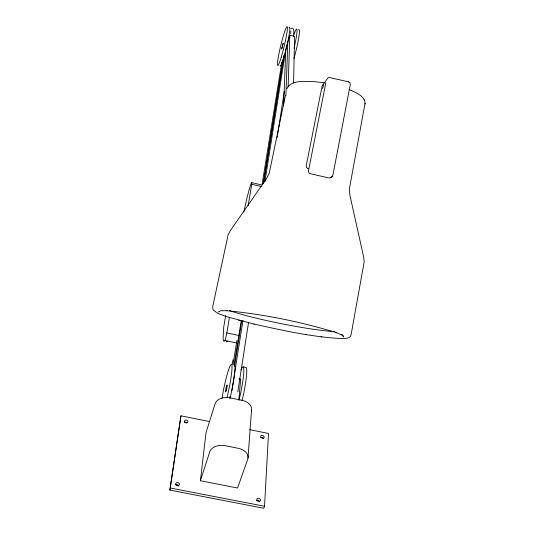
<?xml version="1.0" encoding="UTF-8"?>
<svg xmlns="http://www.w3.org/2000/svg" width="535" height="535" viewBox="0 0 535 535"><rect width="100%" height="100%" fill="white"/><g stroke="black" fill="none" stroke-linecap="round" stroke-linejoin="round"><path stroke-width="0.8" d="M293.541 83.166L294.645 36.38L289.816 35.203L286.024 48.491M288.131 86.917L289.816 35.203M285.891 95.571L287.803 42.265M283.597 105.823L285.804 49.267M209.58 421.58L180.937 415.809L169.889 490.107L263.762 508.25L264.531 506.244L268.516 433.444L249.691 429.652M293.595 34.22C294.143 32.18 294.324 26.844 290.759 28.328M290.839 30.903L290.679 33.772M248.006 458.161L251.53 410.071M238.857 399.866L240.67 379.121L239.065 378.787M365.017 103.375L349.355 189.082L349.877 195.135L363.767 257.549L364.195 261.755L351.12 334.576C350.773 338.341 346.366 338.247 343.53 338.668C313.363 337.338 283.71 330.597 254.299 324.15L253.844 324.036M229.869 398.033L230.03 396.375M200.404 480.758L209.76 451.767A13.007 8.834 4.9 0 1 225.302 445.715L238.035 448.25A12.987 8.814 4.4 0 1 247.725 459.284L237.56 487.994L200.404 480.758L206.049 432.514L215.09 403.825A12.399 8.727 4.9 0 1 229.923 397.819L242.054 400.3A12.385 8.707 4.4 0 1 251.263 411.181M169.889 490.107L180.937 415.809M237.801 391.874L248.534 322.511M277.157 137.548L277.411 135.897M277.665 134.245L284.312 91.311M234.551 366.181L241.753 320.846M263.608 183.191L283.898 55.426M231.856 390.657L242.957 320.478M264.885 181.78L285.777 49.681M234.116 364.897L241.278 320.351M263.287 183.425L283.57 57.218M232.959 365.017L236.945 340.32M262.056 184.689L281.851 62M236.564 342.955L224.921 340.507A5.872 0.562 -77.9 0 0 226.82 332.917L229.435 317.315M248.16 205.634L251.738 184.287A9.617 0.863 -77.2 0 0 251.443 182.596L254.025 183.184M225.69 315.516L223.737 326.999L223.289 334.642A38.627 3.678 -77.8 0 0 224.921 340.507M285.443 95.317L269.225 173.28L266.457 178.67L230.103 230.986L228.131 234.698L212.676 306.796L213.044 309.952L218.053 313.47L226.305 316.553L254.299 324.15M243.86 211.96L244.869 207.272A26.322 2.381 -77.3 0 1 251.443 182.596M231.983 364.442L233.033 359.848M322.525 88.543L323.508 85.433M331.854 176.731L332.957 174.798L350.278 84.731L349.93 82.624L348.519 81.808M348.813 81.888L328.891 77.381L327.761 78.13L322.117 85.968L306.241 165.71L306.515 167.702L308.334 168.706M286.867 88.736C291.107 79.581 303.92 81.935 311.985 81.38L324.571 82.825M325.467 82.758L325.494 84.517L308.361 171.447L309.116 173.133L310.447 173.728L328.657 177.921L330.148 177.954L331.299 177.232M330.844 177.647L332.302 176.316M322.445 85.406L323.454 84.771M219.31 311.53L218.688 311.938L220.554 310.761L227.522 310.688L226.726 310.668C263.949 314.339 300.904 321.756 336.662 332.73L335.913 332.442L342.326 335.204L341.905 334.589L343.57 337.01L343.129 335.485M321.127 336.782L321.863 336.896M305.759 334.489L306.214 334.556M170.505 488.054L264.531 506.244M243.064 366.883L245.98 367.491A24.597 2.896 -78.5 0 1 241.98 400.822M226.82 332.917L238.603 335.405M251.738 184.287L261.227 186.447M254.794 183.365L260.973 184.769M238.57 320.164L239.292 320.345M349.128 89.552C355.32 92.421 365.137 95.651 365.111 103.997M364.462 99.911L364.556 100.526M241.004 369.973A24.603 2.836 -78.4 0 1 243.739 372.955A24.603 2.836 -78.4 0 1 238.984 400.207M222.005 398.401A24.637 2.581 -78.3 0 1 231.321 364.455A24.637 2.581 -78.3 0 1 226.98 397.752M234.297 365.064A24.63 2.648 -78.3 0 1 229.983 398.368M184.481 422.322A1.812 1.364 16 0 1 186.983 422.824M256.639 500.526A1.919 1.511 24.2 0 1 259.528 501.409M175.734 484.837A1.926 1.545 16.6 0 1 178.79 486.141M260.94 437.449A1.799 1.344 21.7 0 1 263.287 438.426M334.91 331.62A63.01 5.617 11.3 0 1 229.482 310.601M289.06 27.566A19.935 1.799 -76.5 0 1 286.8 46.137A19.935 1.799 -76.5 0 1 280.026 65.899M298.617 29.906A19.915 1.973 -76.4 0 1 298.737 37.778A19.915 1.973 -76.4 0 1 293.922 58.429M293.334 36.387A19.922 1.926 -76.4 0 1 297.032 30.094A19.922 1.926 -76.4 0 1 294.016 48.317M227.749 341.103A38.614 3.778 -77.8 0 1 226.358 341.524M283.135 43.402L281.684 48.979L283.135 43.402M226.338 390.343A3.671 0.388 -78.3 0 0 227.134 384.879A3.671 0.388 -78.3 0 0 225.69 390.196A3.671 0.388 -78.3 0 0 226.338 390.343M256.981 500.332A1.919 1.511 24.2 0 0 260.191 500.954A1.919 1.511 24.2 0 0 258.726 498.319A1.919 1.511 24.2 0 0 256.981 500.332M184.816 422.222A1.812 1.364 16 0 0 187.865 422.202A1.812 1.364 16 0 0 185.919 420.102A1.812 1.364 16 0 0 184.816 422.222M176.062 484.964A1.926 1.545 16.6 0 0 179.312 484.884A1.926 1.545 16.6 0 0 177.259 482.557A1.926 1.545 16.6 0 0 176.062 484.964M261.16 437.55A1.806 1.344 21.7 0 0 264.116 437.516A1.806 1.344 21.7 0 0 262.076 435.41A1.806 1.344 21.7 0 0 261.16 437.55M281.27 57.178A19.942 1.752 -76.5 0 0 287.188 26.75A19.942 1.752 -76.5 0 0 278.849 54.289A19.942 1.752 -76.5 0 0 281.27 57.178"/></g></svg>
